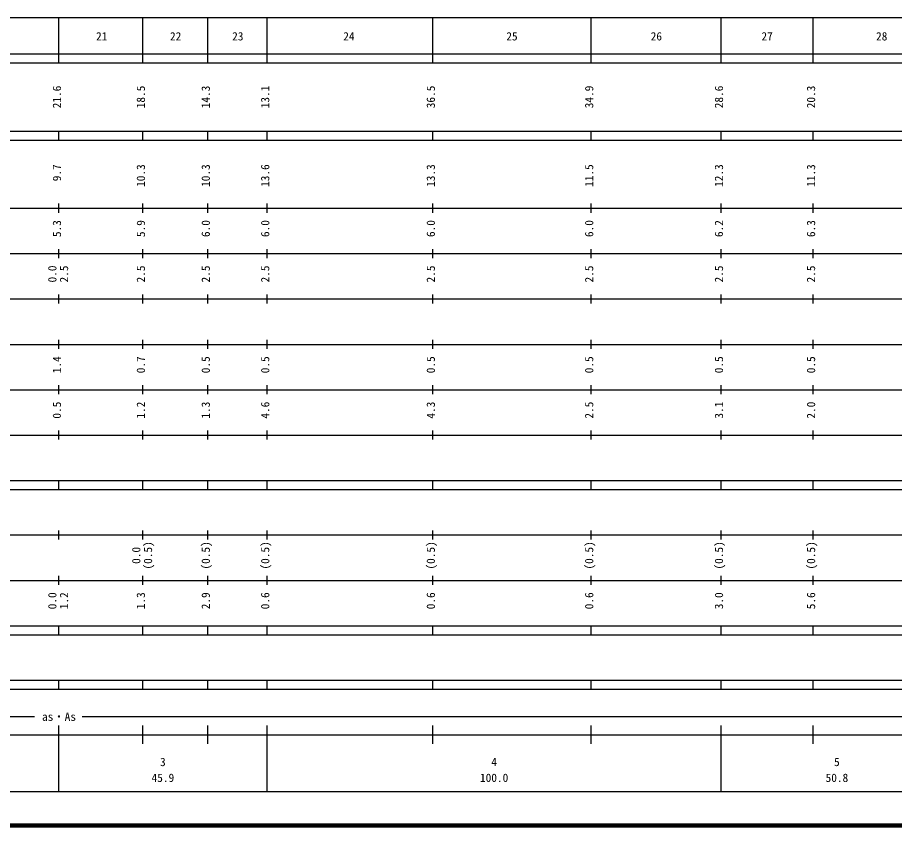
# Model space of a CAD drawing. Units: millimetres on the paper, enlarged 1000 times. Extents: x 40000 to 680000, y 20000 to 380000.
# Drawn here: x 212965 to 406226, y 20000 to 198000 of the extents above; entities that cross this region are included whole.
import ezdxf
from ezdxf.enums import TextEntityAlignment as Align

# ---------------------------------------------------------------- set-up
doc = ezdxf.new("R2010")
doc.units = ezdxf.units.MM
doc.header["$LTSCALE"] = 1000
doc.layers.add('M-TTL', color=2, linetype='Continuous', lineweight=140)
doc.layers.add('M-TTL-BAND', color=7, linetype='Continuous', lineweight=25)
doc.styles.add('ＭＳ ゴシック', font='')
doc.styles.get('ＭＳ ゴシック').set_extended_font_data('MS Gothic')

msp = doc.modelspace()

# ---------------------------------------------------------------- linework, layer by layer
at = {"layer": 'M-TTL'}
msp.add_line((40000, 20000), (680000, 20000), dxfattribs=at)
at = {"layer": 'M-TTL-BAND'}
for p, q in [((68000, 198000), (579000, 198000)), ((222100, 188000), (222100, 198000)), ((240600, 188000), (240600, 198000)), ((254900, 188000), (254900, 198000)), ((268000, 188000), (268000, 198000)), ((304500, 188000), (304500, 198000)), ((339400, 188000), (339400, 198000)), ((368000, 188000), (368000, 198000)), ((388300, 188000), (388300, 198000)), ((40000, 190000), (579000, 190000)), ((40000, 188000), (579000, 188000)), ((40000, 173000), (579000, 173000)), ((222100, 171000), (222100, 173000)), ((240600, 171000), (240600, 173000)), ((254900, 171000), (254900, 173000)), ((268000, 171000), (268000, 173000)), ((304500, 171000), (304500, 173000)), ((339400, 171000), (339400, 173000)), ((368000, 171000), (368000, 173000)), ((388300, 171000), (388300, 173000)), ((40000, 171000), (579000, 171000)), ((222100, 155000), (222100, 157000)), ((240600, 155000), (240600, 157000)), ((254900, 155000), (254900, 157000)), ((268000, 155000), (268000, 157000)), ((304500, 155000), (304500, 157000)), ((339400, 155000), (339400, 157000)), ((368000, 155000), (368000, 157000)), ((388300, 155000), (388300, 157000)), ((40000, 156000), (579000, 156000)), ((222100, 145000), (222100, 147000)), ((240600, 145000), (240600, 147000)), ((254900, 145000), (254900, 147000)), ((268000, 145000), (268000, 147000)), ((304500, 145000), (304500, 147000)), ((339400, 145000), (339400, 147000)), ((368000, 145000), (368000, 147000)), ((388300, 145000), (388300, 147000)), ((46000, 146000), (579000, 146000)), ((52000, 136000), (579000, 136000)), ((222100, 135000), (222100, 137000)), ((240600, 135000), (240600, 137000)), ((254900, 135000), (254900, 137000)), ((268000, 135000), (268000, 137000)), ((304500, 135000), (304500, 137000)), ((339400, 135000), (339400, 137000)), ((368000, 135000), (368000, 137000)), ((388300, 135000), (388300, 137000)), ((46000, 126000), (579000, 126000)), ((222100, 125000), (222100, 127000)), ((240600, 125000), (240600, 127000)), ((254900, 125000), (254900, 127000)), ((268000, 125000), (268000, 127000)), ((304500, 125000), (304500, 127000)), ((339400, 125000), (339400, 127000)), ((368000, 125000), (368000, 127000)), ((388300, 125000), (388300, 127000)), ((52000, 116000), (579000, 116000)), ((222100, 115000), (222100, 117000)), ((240600, 115000), (240600, 117000)), ((254900, 115000), (254900, 117000)), ((268000, 115000), (268000, 117000)), ((304500, 115000), (304500, 117000)), ((339400, 115000), (339400, 117000)), ((368000, 115000), (368000, 117000)), ((388300, 115000), (388300, 117000)), ((222100, 105000), (222100, 107000)), ((240600, 105000), (240600, 107000)), ((254900, 105000), (254900, 107000)), ((268000, 105000), (268000, 107000)), ((304500, 105000), (304500, 107000)), ((339400, 105000), (339400, 107000)), ((368000, 105000), (368000, 107000)), ((388300, 105000), (388300, 107000)), ((46000, 106000), (579000, 106000)), ((40000, 96000), (579000, 96000)), ((222100, 94000), (222100, 96000)), ((240600, 94000), (240600, 96000)), ((254900, 94000), (254900, 96000)), ((268000, 94000), (268000, 96000)), ((304500, 94000), (304500, 96000)), ((339400, 94000), (339400, 96000)), ((368000, 94000), (368000, 96000)), ((388300, 94000), (388300, 96000)), ((40000, 94000), (579000, 94000)), ((49000, 84000), (579000, 84000)), ((222100, 83000), (222100, 85000)), ((240600, 83000), (240600, 85000)), ((254900, 83000), (254900, 85000)), ((268000, 83000), (268000, 85000)), ((304500, 83000), (304500, 85000)), ((339400, 83000), (339400, 85000)), ((368000, 83000), (368000, 85000)), ((388300, 83000), (388300, 85000)), ((40000, 74000), (579000, 74000)), ((222100, 73000), (222100, 75000)), ((240600, 73000), (240600, 75000)), ((254900, 73000), (254900, 75000)), ((268000, 73000), (268000, 75000)), ((304500, 73000), (304500, 75000)), ((339400, 73000), (339400, 75000)), ((368000, 73000), (368000, 75000)), ((388300, 73000), (388300, 75000)), ((40000, 64000), (579000, 64000)), ((222100, 62000), (222100, 64000)), ((240600, 62000), (240600, 64000)), ((254900, 62000), (254900, 64000)), ((268000, 62000), (268000, 64000)), ((304500, 62000), (304500, 64000)), ((339400, 62000), (339400, 64000)), ((368000, 62000), (368000, 64000)), ((388300, 62000), (388300, 64000)), ((40000, 62000), (579000, 62000)), ((40000, 52000), (579000, 52000)), ((222100, 50000), (222100, 52000)), ((240600, 50000), (240600, 52000)), ((254900, 50000), (254900, 52000)), ((268000, 50000), (268000, 52000)), ((304500, 50000), (304500, 52000)), ((339400, 50000), (339400, 52000)), ((368000, 50000), (368000, 52000)), ((388300, 50000), (388300, 52000)), ((40000, 50000), (579000, 50000)), ((71000, 44000), (216673, 44000)), ((227178, 44000), (568000, 44000)), ((222100, 27500), (222100, 42000)), ((240600, 38000), (240600, 42000)), ((254900, 38000), (254900, 42000)), ((268000, 27500), (268000, 42000)), ((304500, 38000), (304500, 42000)), ((339400, 38000), (339400, 42000)), ((368000, 27500), (368000, 42000)), ((388300, 38000), (388300, 42000)), ((40000, 40000), (579000, 40000)), ((68000, 27500), (579000, 27500))]:
    msp.add_line(p, q, dxfattribs=at)

# ---------------------------------------------------------------- texts
at = {"layer": 'M-TTL-BAND', "style": 'ＭＳ ゴシック'}
for s, p in [('21', (231517, 192405)), ('22', (247806, 192405)), ('23', (261509, 192405)), ('24', (285995, 192405)), ('25', (321933, 192405)), ('26', (353755, 192405)), ('27', (378162, 192405)), ('28', (403414, 192405)), ('as・As', (222100, 42500)), ('3', (245000, 32523)), ('4', (318000, 32523)), ('5', (393540, 32523)), ('45.9', (245000, 29033)), ('100.0', (318000, 29033)), ('50.8', (393540, 29033))]:
    msp.add_text(s, height=1833, dxfattribs=at).set_placement(p, align=Align.BOTTOM_CENTER)
for s, p in [('21.6', (223100, 180500)), ('18.5', (241600, 180500)), ('14.3', (255900, 180500)), ('13.1', (269000, 180500)), ('9.7', (223100, 163799)), ('5.3', (223100, 151500)), ('5.9', (241600, 151500)), ('6.0', (255900, 151500)), ('6.0', (269000, 151500)), ('6.0', (305500, 151500)), ('6.0', (340400, 151500)), ('6.2', (369000, 151500)), ('6.3', (389300, 151500)), ('0.0', (222085, 141500)), ('2.5', (224670, 141500)), ('2.5', (241600, 141500)), ('2.5', (255900, 141500)), ('2.5', (269000, 141500)), ('2.5', (305500, 141500)), ('2.5', (340400, 141500)), ('2.5', (369000, 141500)), ('2.5', (389300, 141500)), ('1.4', (223100, 121500)), ('0.7', (241600, 121500)), ('0.5', (255900, 121500)), ('0.5', (269000, 121500)), ('0.5', (305500, 121500)), ('0.5', (340400, 121500)), ('0.5', (369000, 121500)), ('0.5', (389300, 121500)), ('0.5', (223100, 111500)), ('1.2', (241600, 111500)), ('1.3', (255900, 111500)), ('4.6', (269000, 111500)), ('4.3', (305500, 111500)), ('2.5', (340400, 111500)), ('3.1', (369000, 111500)), ('2.0', (389300, 111500)), ('0.0', (240585, 79500)), ('(0.5)', (243170, 79500)), ('(0.5)', (255900, 79500)), ('(0.5)', (269000, 79500)), ('(0.5)', (305500, 79500)), ('(0.5)', (340400, 79500)), ('(0.5)', (369000, 79500)), ('(0.5)', (389300, 79500)), ('0.0', (222085, 69500)), ('1.2', (224670, 69500)), ('1.3', (241600, 69500)), ('2.9', (255900, 69500)), ('0.6', (269000, 69500)), ('0.6', (305500, 69500)), ('0.6', (340400, 69500)), ('3.0', (369000, 69500)), ('5.6', (389300, 69500))]:
    msp.add_text(s, height=1833, rotation=90, dxfattribs=at).set_placement(p, align=Align.BOTTOM_CENTER)
for s, p in [('36.5', (305500, 183000)), ('34.9', (340400, 183000)), ('28.6', (369000, 183000)), ('20.3', (389300, 183000)), ('10.3', (241600, 165674)), ('10.3', (255900, 165674)), ('13.6', (269000, 165674)), ('13.3', (305500, 165674)), ('11.5', (340400, 165674)), ('12.3', (369000, 165674)), ('11.3', (389300, 165674))]:
    msp.add_text(s, height=1833, rotation=90, dxfattribs=at).set_placement(p, align=Align.BOTTOM_RIGHT)

doc.saveas('drawing.dxf')
